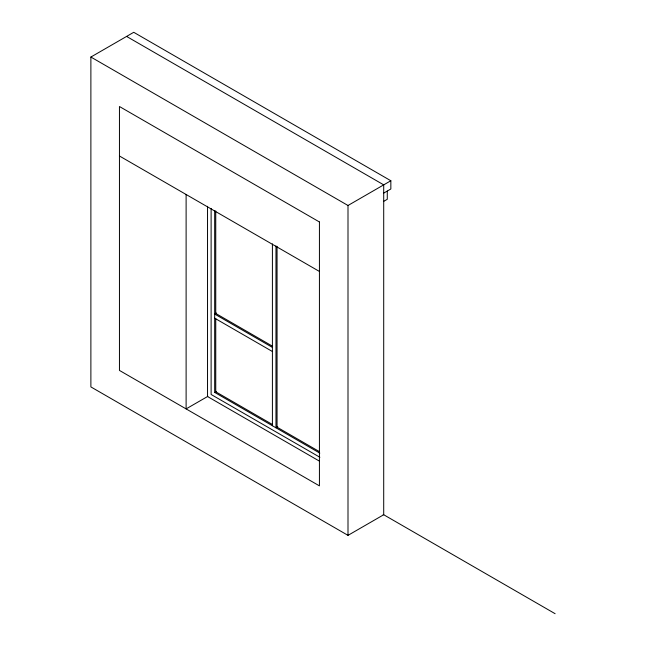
<?xml version="1.0" encoding="UTF-8"?>
<svg xmlns="http://www.w3.org/2000/svg" width="646" height="646" viewBox="0 0 646 646"><rect width="100%" height="100%" fill="white"/><g stroke="black" fill="none" stroke-linecap="round" stroke-linejoin="round"><path stroke-width="0.97" d="M126.6 36.426L383.708 184.861L383.708 514.741L348 535.356L90.884 386.914L90.884 57.042L133.738 32.3L390.846 180.743L390.846 188.987L383.708 193.114M90.884 57.042L348 205.485L390.846 180.743M383.708 201.358L387.277 199.299L387.277 191.046M216.467 313.035L214.682 314.069L272.41 347.395M207.826 396.369L186.113 408.902L186.113 194.486M214.682 210.564L214.682 392.413L216.467 391.379M277.764 426.772L275.979 427.805L275.979 245.956M119.453 156.001L319.431 271.457M272.62 346.28L215.748 313.447L215.748 210.951M214.682 318.187L272.41 351.521M272.62 424.624L215.748 391.791L215.748 318.575M319.277 451.562L277.053 427.184L277.053 246.344M214.682 392.413L319.81 453.112M319.883 457.271L211.113 394.472L211.113 208.416M319.067 460.929L207.536 396.539L207.536 206.276M383.183 514.434L555.116 613.7M348 205.485L348 535.356M272.41 243.889L272.41 425.746M319.431 221.974L119.453 106.517L119.453 370.424L319.431 485.873L319.431 221.974"/></g></svg>
